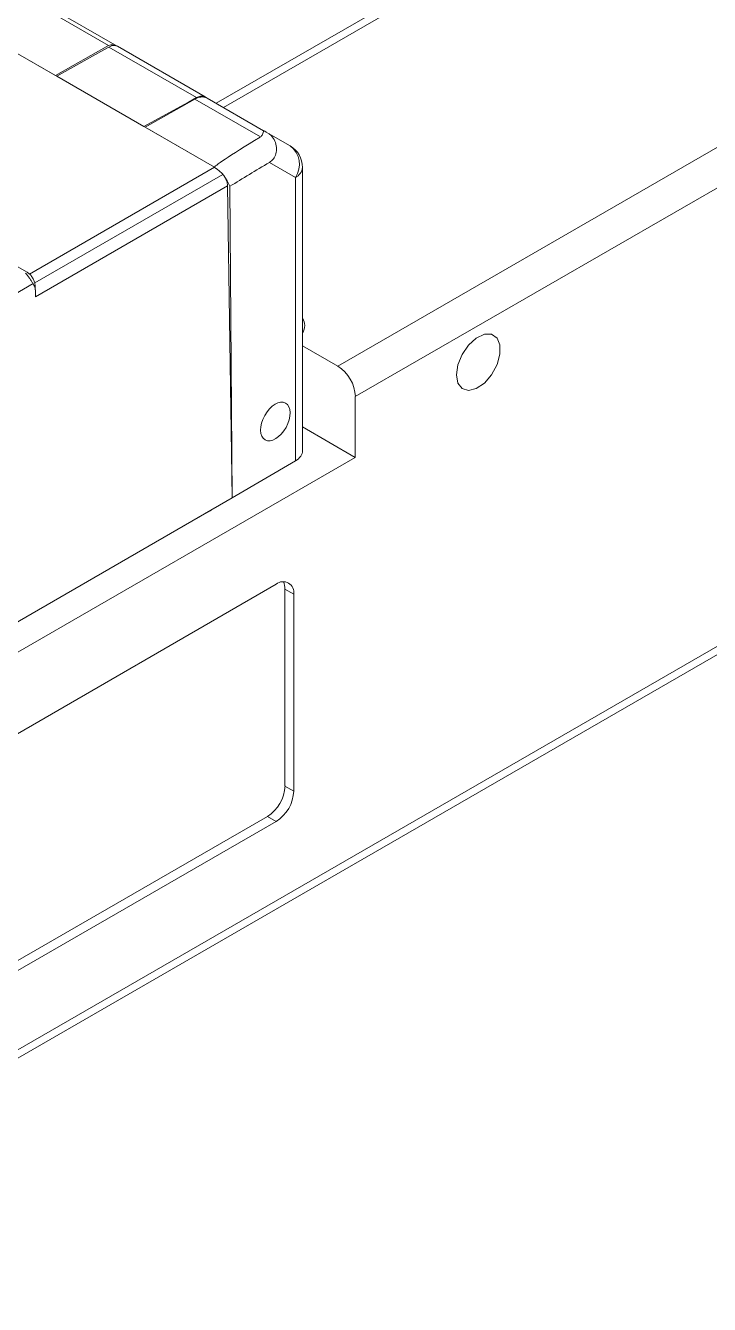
# Model space of a CAD drawing. Header units: inches. Extents: x 0.2 to 16.3, y 0.2 to 11.5.
# Drawn here: x 14.306 to 14.847, y 9.631 to 10.644 of the extents above; entities that cross this region are included whole.
import ezdxf

# ---------------------------------------------------------------- set-up
doc = ezdxf.new("R2010")
doc.units = ezdxf.units.IN
doc.header["$MEASUREMENT"] = 0

msp = doc.modelspace()

# ---------------------------------------------------------------- linework, layer by layer
at = {"color": 7, "linetype": 'Continuous', "lineweight": 18}
for p, q in [((15.3829, 11.1172), (14.4568, 10.5826)), ((14.553, 10.3743), (15.6053, 10.9818)), ((15.654, 10.9778), (14.5669, 10.3502)), ((13.9656, 9.6398), (15.8266, 10.7142)), ((13.9615, 9.6308), (15.8225, 10.7051)), ((14.3165, 10.6601), (14.3715, 10.6284)), ((14.3232, 10.6597), (14.3782, 10.628)), ((14.4555, 10.5319), (14.2746, 10.6363)), ((14.3296, 10.6046), (14.2746, 10.6363)), ((14.3715, 10.6284), (14.3296, 10.6046)), ((14.3306, 10.604), (14.3653, 10.6237)), ((14.3653, 10.6237), (14.3717, 10.6272)), ((14.3717, 10.6272), (14.4412, 10.5871)), ((14.3785, 10.6278), (14.4479, 10.5877)), ((14.3995, 10.5642), (14.3306, 10.604)), ((14.3995, 10.5642), (14.4349, 10.5835)), ((14.4398, 10.5859), (14.4006, 10.5636)), ((14.4349, 10.5835), (14.4412, 10.5871)), ((14.4917, 10.5559), (14.4398, 10.5859)), ((14.4495, 10.5868), (14.4479, 10.5877)), ((14.4495, 10.5868), (14.4943, 10.5609)), ((14.4555, 10.5319), (14.4006, 10.5636)), ((14.4981, 10.5587), (14.5153, 10.5488)), ((14.5195, 10.5239), (14.4989, 10.5358)), ((14.5251, 10.5318), (14.5251, 10.3072)), ((14.3131, 10.4403), (14.462, 10.5263)), ((14.5195, 10.2993), (14.5195, 10.5239)), ((14.4657, 10.5172), (14.3136, 10.4293)), ((14.4695, 10.2699), (14.4657, 10.5172)), ((14.4695, 10.2699), (14.4676, 10.5169)), ((14.3066, 10.4491), (14.2996, 10.4531)), ((14.3117, 10.4398), (14.2172, 10.3852)), ((14.3136, 10.4334), (14.3136, 10.4345)), ((14.3136, 10.4293), (14.3136, 10.4334)), ((14.5251, 10.3904), (14.553, 10.3743)), ((14.5669, 10.3502), (14.5669, 10.302)), ((14.5669, 10.302), (14.5251, 10.3261)), ((13.9656, 9.9548), (14.5669, 10.302)), ((14.5195, 10.2993), (14.4695, 10.2699)), ((14.0616, 10.0344), (14.4695, 10.2699)), ((14.4514, 10.2594), (13.9447, 9.9669)), ((14.4527, 10.2602), (14.4514, 10.2594)), ((14.5043, 10.2015), (14.0908, 9.9629)), ((14.5112, 10.0416), (14.5112, 10.1975)), ((14.5182, 10.1935), (14.5112, 10.1975)), ((14.5182, 10.0376), (14.5182, 10.1935)), ((14.5112, 10.0416), (14.5182, 10.0376)), ((14.0839, 9.7788), (14.4973, 10.0175)), ((14.0908, 9.7748), (14.5043, 10.0135)), ((14.5043, 10.0135), (14.4973, 10.0175))]:
    msp.add_line(p, q, dxfattribs=at)
at = {"color": 8, "linetype": 'Continuous', "lineweight": 18}
for p, q in [((15.3826, 11.1104), (14.4625, 10.5793)), ((14.4349, 10.5831), (14.4349, 10.5835)), ((14.3089, 10.4472), (14.4555, 10.5319))]:
    msp.add_line(p, q, dxfattribs=at)
at = {"color": 7, "linetype": 'Continuous', "lineweight": 18, "flags": 128}
msp.add_lwpolyline([(14.6469, 10.3675), (14.6481, 10.3754), (14.6515, 10.3836), (14.6566, 10.391), (14.6627, 10.3966), (14.6691, 10.3996), (14.6748, 10.3996), (14.6791, 10.3966), (14.6814, 10.3911), (14.6814, 10.3837), (14.6791, 10.3755), (14.6748, 10.3675), (14.6691, 10.3609), (14.6627, 10.3566), (14.6566, 10.3551), (14.6515, 10.3566), (14.6481, 10.3609), (14.6469, 10.3675)], dxfattribs=at)
at = {"color": 7, "linetype": 'Continuous', "lineweight": 18}
for centre, radius, start, end in [((14.3744, 10.6206), 0.0083, 62.523, 110.0342), ((14.4454, 10.5778), 0.00983, 65.5492, 125.0836), ((14.5046, 10.5342), 0.0181, 325.4207, 53.7367), ((14.5054, 10.5318), 0.0197, 0, 60), ((14.4392, 10.5064), 0.0302, 20.197, 57.3602), ((14.5155, 10.5327), 0.00966, 294.2404, 354.1405), ((14.5162, 10.4065), 0.0106, 327.448, 32.552), ((14.5367, 10.3488), 0.0303, 2.6055, 57.3945), ((14.5097, 10.1949), 0.0086, 350.786, 129.2033), ((14.4987, 10.198), 0.0125, 357.8954, 25.7081), ((14.481, 10.043), 0.0303, 302.6055, 357.3945), ((14.4879, 10.039), 0.0303, 302.6055, 357.3945)]:
    msp.add_arc(centre, radius, start, end, dxfattribs=at)
for centre, major_axis, ratio, start_param, end_param in [((15.8696, 11.541), (1.5951, 0.9047), 0.007557, 2.925079, 3.146034), ((14.514, 10.5496), (0.0197, -0.0114), 0.00007, 2.510391, 3.175795), ((16.0505, 11.4366), (1.5951, 0.9047), 0.007557, 2.923758, 3.146034), ((15.8445, 11.3176), (1.5811, 0.9287), 0.007625, 2.584269, 2.62324), ((14.5054, 10.3072), (0.0197, 0), 0.577332, 5.506475, 6.283185)]:
    msp.add_ellipse(centre, major_axis=major_axis, ratio=ratio, start_param=start_param, end_param=end_param, dxfattribs=at)
msp.add_ellipse((14.5036, 10.3305), major_axis=(0.0081, 0.0146), ratio=0.577293, dxfattribs=at)
for points, knots in [([(14.3717, 10.6272), (14.3731, 10.6278), (14.3757, 10.6289), (14.3776, 10.6281), (14.3785, 10.6278)], [0, 0, 0, 0, 0.557682, 1, 1, 1, 1]), ([(14.4479, 10.5877), (14.4468, 10.5881), (14.4448, 10.5888), (14.4423, 10.5876), (14.4412, 10.5871)], [0, 0, 0, 0, 0.557681, 1, 1, 1, 1]), ([(14.4943, 10.5609), (14.4942, 10.5606), (14.4941, 10.5602), (14.4935, 10.5581), (14.4929, 10.5568), (14.4921, 10.5562), (14.4917, 10.5559)], [0, 0, 0, 0, 0.5436634, 0.7640714, 0.9027298, 1, 1, 1, 1]), ([(14.4989, 10.5358), (14.5, 10.5366), (14.5023, 10.5382), (14.5044, 10.5426), (14.5047, 10.5478), (14.5033, 10.553), (14.5008, 10.5568), (14.4988, 10.5582), (14.4981, 10.5587)], [0, 0, 0, 0, 0.154072, 0.309207, 0.488335, 0.671502, 0.878231, 1, 1, 1, 1]), ([(14.4657, 10.5172), (14.4657, 10.5179), (14.4656, 10.5194), (14.4648, 10.5218), (14.464, 10.5236), (14.4634, 10.5244), (14.4633, 10.5245)], [0, 0, 0, 0, 0.31645, 0.632901, 0.949351, 1, 1, 1, 1]), ([(14.3066, 10.4491), (14.3073, 10.4486), (14.3087, 10.4477), (14.3106, 10.4455), (14.3121, 10.443), (14.3128, 10.4412), (14.3131, 10.4403)], [0, 0, 0, 0, 0.249883, 0.499844, 0.749883, 1, 1, 1, 1]), ([(14.3117, 10.4398), (14.3113, 10.4404), (14.3106, 10.4415), (14.3091, 10.4437), (14.3075, 10.4459), (14.3064, 10.4472), (14.3058, 10.4479)], [0, 0, 0, 0, 0.268398, 0.522178, 0.764747, 1, 1, 1, 1]), ([(14.3136, 10.4334), (14.3135, 10.4346), (14.3132, 10.4371), (14.3122, 10.4389), (14.3117, 10.4398)], [0, 0, 0, 0, 0.479315, 1, 1, 1, 1]), ([(14.3136, 10.4345), (14.3135, 10.4353), (14.3135, 10.4373), (14.3132, 10.4392), (14.3131, 10.4403)], [0, 0, 0, 0, 0.395708, 1, 1, 1, 1])]:
    msp.add_open_spline(points, degree=3, knots=knots, dxfattribs=at)

doc.saveas('drawing.dxf')
